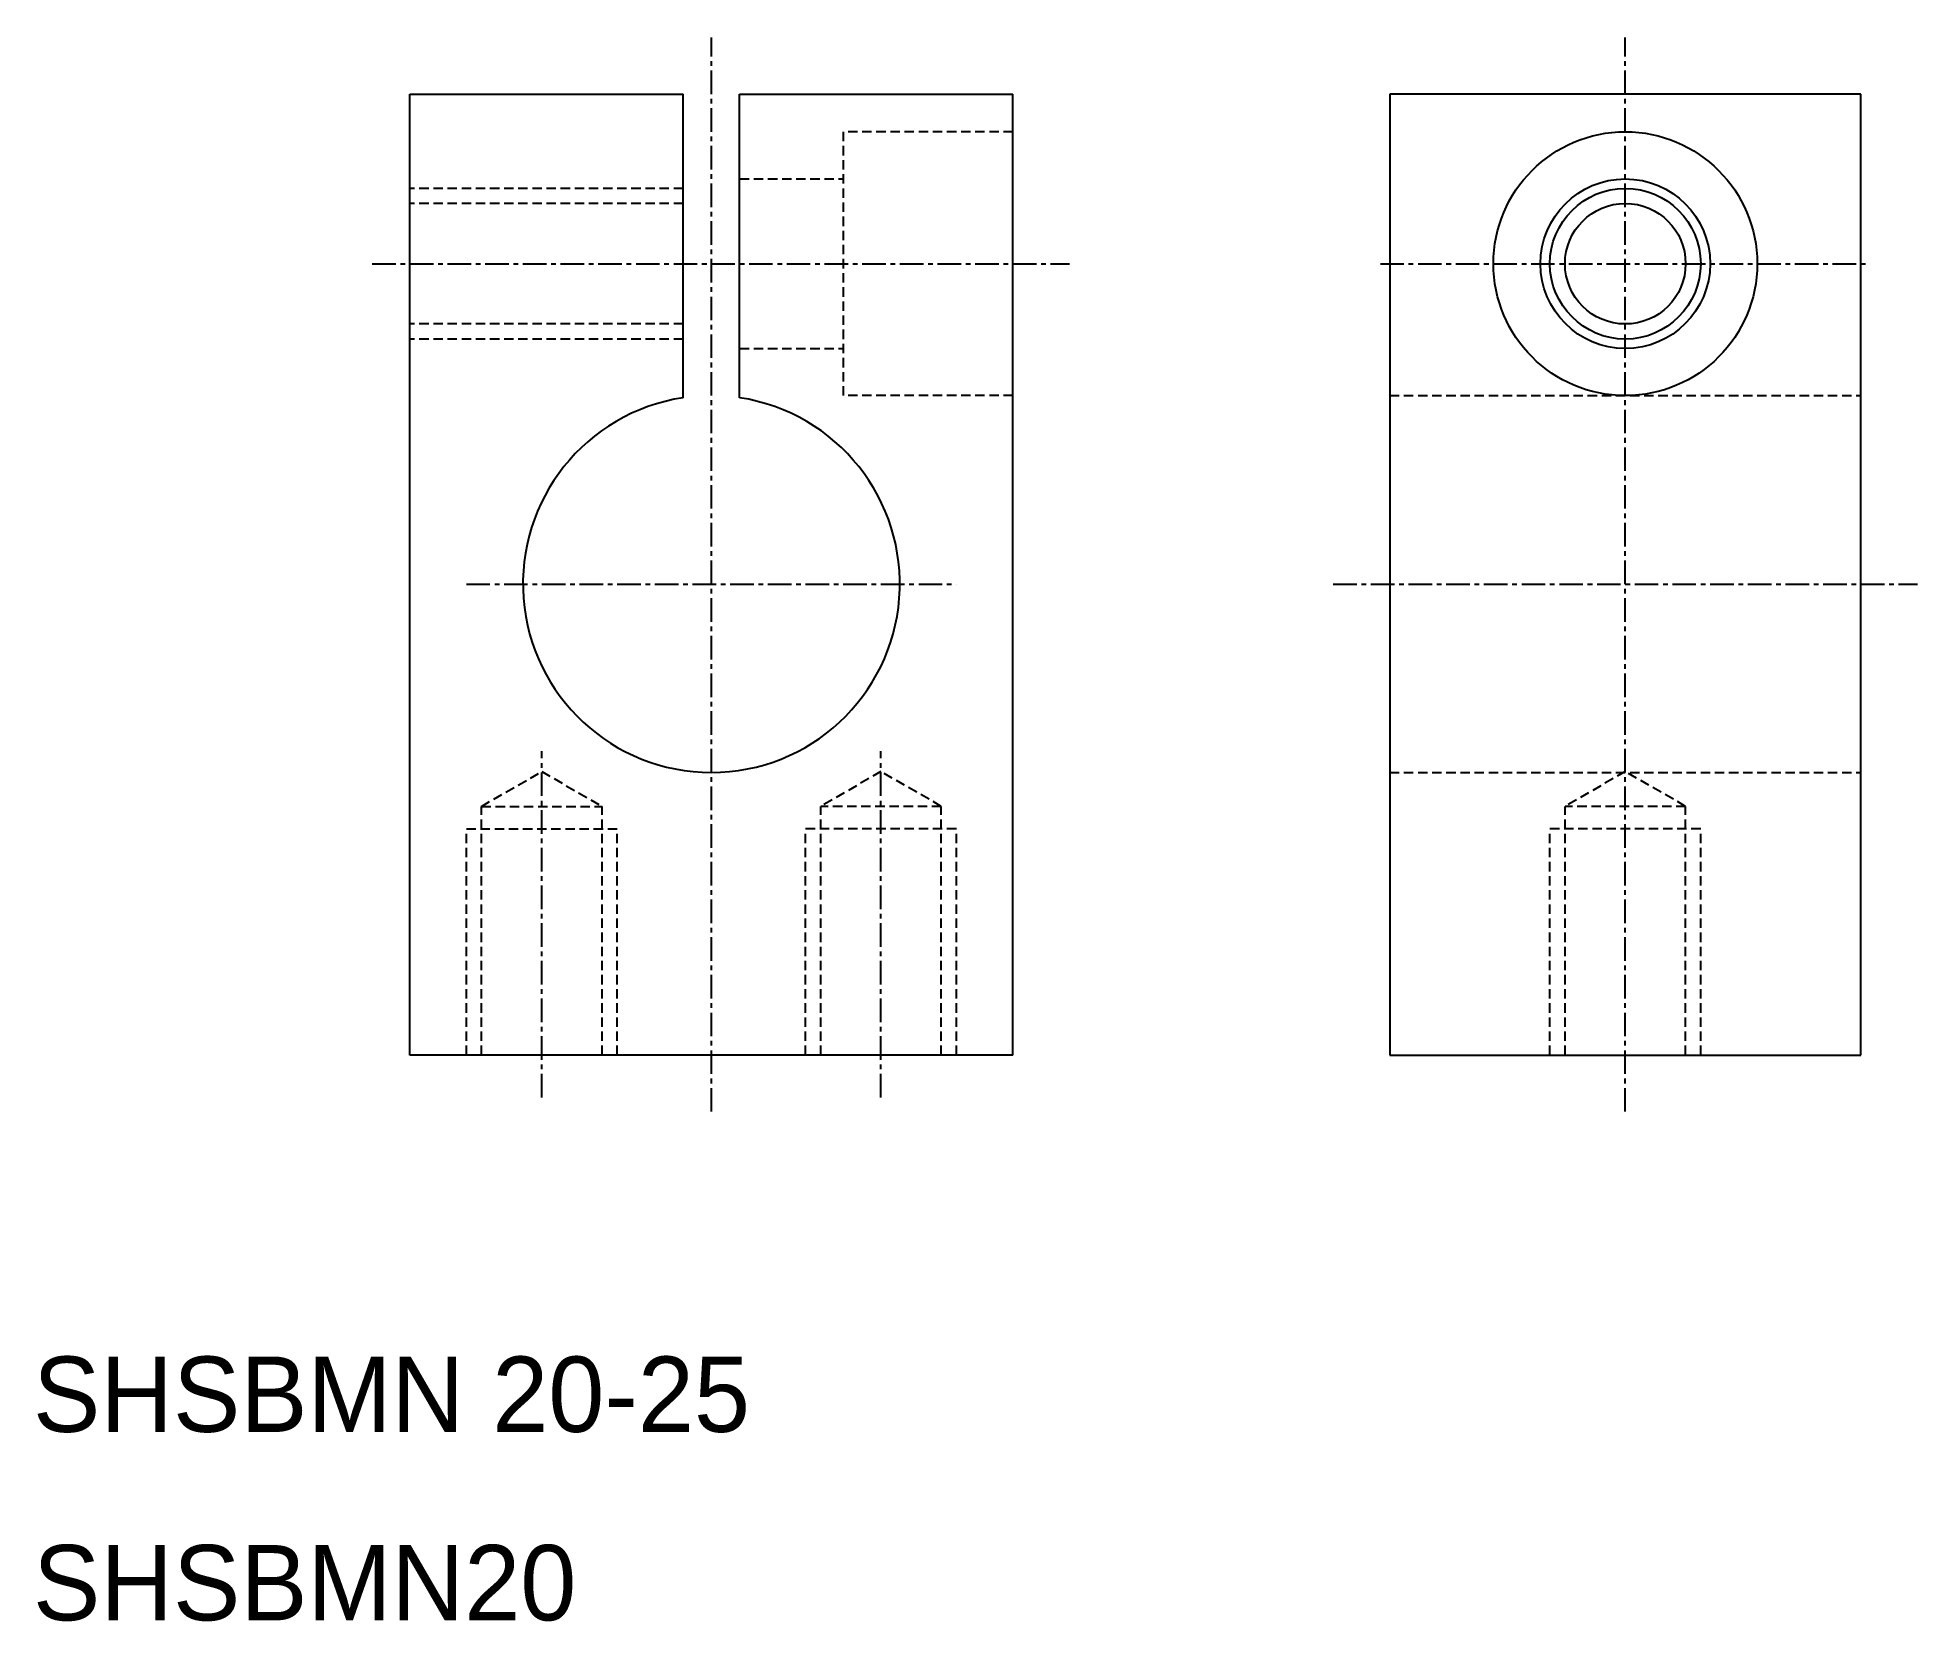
# Model space of a CAD drawing. Extents: x 1.4 to 101.2, y 2.9 to 86.9.
import ezdxf

# ---------------------------------------------------------------- set-up
doc = ezdxf.new("R2010")
doc.units = 0
doc.linetypes.add('CENTER', pattern=[2, 1.25, -0.25, 0.25, -0.25])
doc.linetypes.add('DASHED', pattern=[0.75, 0.5, -0.25])
doc.layers.get('0').update_dxf_attribs({"linetype": 'CONTINUOUS'})
doc.layers.add('CENTER', color=1, linetype='CENTER')

msp = doc.modelspace()

# ---------------------------------------------------------------- linework, layer by layer
at = {"color": 7, "linetype": 'CONTINUOUS'}
for p, q in [((21.203, 83.935), (35.703, 83.935)), ((21.203, 32.935), (21.203, 83.935)), ((35.703, 67.822), (35.703, 83.935)), ((38.703, 67.822), (38.703, 83.935)), ((38.703, 83.935), (53.203, 83.935)), ((53.203, 32.935), (53.203, 83.935)), ((98.203, 83.935), (73.203, 83.935)), ((73.203, 83.935), (73.203, 32.935)), ((98.203, 32.935), (98.203, 83.935)), ((53.203, 32.935), (21.203, 32.935)), ((73.203, 32.935), (98.203, 32.935))]:
    msp.add_line(p, q, dxfattribs=at)
at = {"color": 3, "linetype": 'DASHED'}
for p, q in [((44.203, 81.935), (44.203, 67.935)), ((53.203, 81.935), (44.203, 81.935)), ((35.703, 78.935), (21.203, 78.935)), ((38.703, 79.435), (44.203, 79.435)), ((35.703, 78.135), (21.203, 78.135)), ((35.703, 71.735), (21.203, 71.735)), ((35.703, 70.935), (21.203, 70.935)), ((38.703, 70.435), (44.203, 70.435)), ((53.203, 67.935), (44.203, 67.935)), ((73.203, 67.935), (98.203, 67.935)), ((25.003, 46.135), (28.203, 47.983)), ((28.203, 47.983), (31.403, 46.135)), ((46.203, 47.983), (43.003, 46.135)), ((49.403, 46.135), (46.203, 47.983)), ((73.203, 47.935), (98.203, 47.935)), ((85.703, 47.983), (82.503, 46.135)), ((88.903, 46.135), (85.703, 47.983)), ((25.003, 46.135), (31.403, 46.135)), ((25.003, 32.935), (25.003, 46.135)), ((31.403, 32.935), (31.403, 46.135)), ((43.003, 32.935), (43.003, 46.135)), ((49.403, 46.135), (43.003, 46.135)), ((49.403, 32.935), (49.403, 46.135)), ((88.903, 46.135), (82.503, 46.135)), ((82.503, 32.935), (82.503, 46.135)), ((88.903, 32.935), (88.903, 46.135)), ((24.203, 44.935), (32.203, 44.935)), ((24.203, 32.935), (24.203, 44.935)), ((32.203, 32.935), (32.203, 44.935)), ((42.203, 32.935), (42.203, 44.935)), ((50.203, 44.935), (42.203, 44.935)), ((50.203, 32.935), (50.203, 44.935)), ((89.703, 44.935), (81.703, 44.935)), ((81.703, 32.935), (81.703, 44.935)), ((89.703, 32.935), (89.703, 44.935))]:
    msp.add_line(p, q, dxfattribs=at)
at = {"color": 7, "linetype": 'CONTINUOUS'}
for radius in [7, 4.5, 3.2]:
    msp.add_circle((85.703, 74.935), radius, dxfattribs=at)
at = {"color": 3, "linetype": 'CONTINUOUS'}
msp.add_circle((85.703, 74.935), 4, dxfattribs=at)
at = {"color": 7, "linetype": 'CONTINUOUS'}
msp.add_arc((37.203, 57.935), 10, 98.62693, 81.37307, dxfattribs=at)
at = {"layer": 'CENTER', "color": 1, "linetype": 'CENTER'}
for p, q in [((37.203, 29.935), (37.203, 86.935)), ((85.703, 29.935), (85.703, 86.935)), ((19.203, 74.935), (56.203, 74.935)), ((72.703, 74.935), (98.703, 74.935)), ((24.203, 57.935), (50.203, 57.935)), ((70.203, 57.935), (101.203, 57.935)), ((28.203, 30.685), (28.203, 49.073)), ((46.203, 30.685), (46.203, 49.073))]:
    msp.add_line(p, q, dxfattribs=at)

# ---------------------------------------------------------------- texts
at = {"color": 7, "linetype": 'CONTINUOUS'}
for s, p in [('SHSBMN 20-25', (1.203, 12.935)), ('SHSBMN20', (1.203, 2.935))]:
    msp.add_text(s, height=4, dxfattribs=at).set_placement(p)

doc.saveas('drawing.dxf')
